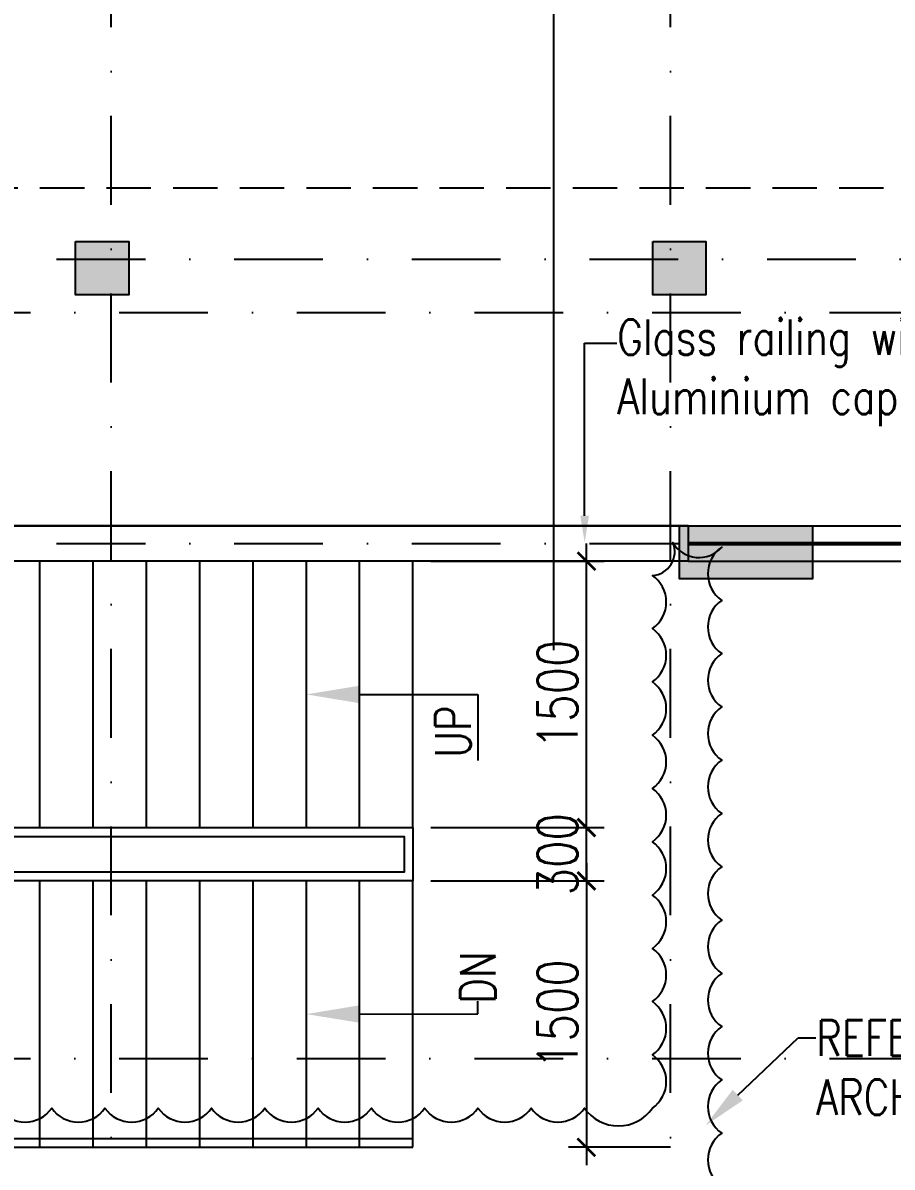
# Model space of a CAD drawing. Extents: x -32840 to 422982, y 280745 to 888746.
# Drawn here: x 225494 to 230389, y 397720 to 404162 of the extents above; entities that cross this region are included whole.
import ezdxf
from ezdxf import colors
from ezdxf.entities.mleader import LeaderData, LeaderLine
from ezdxf.math import Vec2, Vec3

# ---------------------------------------------------------------- set-up
doc = ezdxf.new("R2010")
doc.units = 0
doc.header["$LTSCALE"] = 1000
doc.header["$PDMODE"] = 3
for name, pattern in [('ABOVE', [0.4, 0.2, -0.2]), ('CONTINOUS', [0]), ('DASHDOT', [1, 0.5, -0.25, 0, -0.25]), ('HIDDEN', [0.375, 0.25, -0.125])]:
    doc.linetypes.add(name, pattern=pattern)
doc.layers.get('Defpoints').update_dxf_attribs({"linetype": 'HIDDEN'})
for name, color, linetype in [('A-BALCONY', 2, 'Continuous'), ('A-Chejja', 5, 'HIDDEN'), ('a-dim', 3, 'Continuous'), ('A-DOOR', 1, 'Continuous'), ('A-GRID', 31, 'DASHDOT'), ('A-GRID NO', 40, 'CONTINOUS'), ('A-Rail', 1, 'Continuous'), ('A-Rev', 31, 'Continuous'), ('A-STAIR', 2, 'Continuous'), ('A-Tag LVl', 2, 'Continuous'), ('A-TXT', 6, 'Continuous'), ('A-WALL', 7, 'CONTINOUS'), ('S-RCWALL', 10, 'Continuous'), ('S-RCWALL HATCH', 165, 'Continuous'), ('STR-BEAMS', 6, 'ABOVE')]:
    doc.layers.add(name, color=color, linetype=linetype)
doc.styles.add('ROMANS', font='romans.shx', dxfattribs={"width": 0.8})
doc.dimstyles.new('dim-1', dxfattribs={"dimscale": 100, "dimtxt": 2.25, "dimasz": 1, "dimexe": 1, "dimexo": 1, "dimgap": 0.5, "dimtad": 1, "dimdec": 0, "dimzin": 3, "dimdsep": 46, "dimtxsty": 'ROMANS', "dimblk": 'ARCHTICK', "dimcen": 0.0625, "dimdle": 1, "dimclrd": 256, "dimclre": 256, "dimclrt": 6, "dimadec": 0, "dimazin": 0, "dimtfac": 1, "dimtdec": 0, "dimtix": 1, "dimtmove": 1, "dimatfit": 3, "dimfxl": 1, "dimfrac": 2, "dimtolj": 1, "dimtzin": 3, "dimarcsym": 0})

# ---------------------------------------------------------------- blocks, each defined once
blk = doc.blocks.new('TAG-SEC-ARROW')
h = blk.add_hatch(color=256)
h.paths.add_polyline_path([(-10.112, 0), (-6.5, 0, -0.2206), (-4.199, 4.962)])
h.paths.add_polyline_path([(0, 8.485), (-4.157, 4.997, -0.175251), (0, 6.5, -0.175251), (4.157, 4.997)])
h.paths.add_polyline_path([(4.199, 4.962, -0.2206), (6.5, 0), (10.112, 0)])
for p, q in [((0, 8.485), (-10.112, 0)), ((0, 8.485), (10.112, 0)), ((-6.5, 0), (-10.112, 0)), ((6.5, 0), (46.5, 0))]:
    blk.add_line(p, q)
blk.add_arc((0, 0), 6.5, 0, 180)
blk = doc.blocks.new('A$Ce1edbb18')
at = {"layer": 'A-Tag LVl', "xscale": -100.0000000000005, "yscale": 100.0000000000005, "zscale": 100, "rotation": 90}
blk.add_blockref('TAG-SEC-ARROW', (14792.3, 2649.4), dxfattribs=at)
blk = doc.blocks.new('_ArchTick')
at = {"color": 0, "linetype": 'ByBlock', "const_width": 0.15}
blk.add_lwpolyline([(-0.5, -0.5), (0.5, 0.5)], dxfattribs=at)
blk = doc.blocks.new('*D2676')
at = {"layer": 'a-dim', "lineweight": -2, "transparency": 16777216}
for p, q in [((228667.4, 399531.2), (228667.4, 401231.2)), ((227790.6, 401131.2), (228767.4, 401131.2)), ((227790.6, 399631.2), (228767.4, 399631.2))]:
    blk.add_line(p, q, dxfattribs=at)
at = {"layer": 'Defpoints', "color": 0, "transparency": 16777216}
for p in [(227690.6, 401131.2), (228667.4, 401131.2), (227690.6, 399631.2)]:
    blk.add_point(p, dxfattribs=at)
at = {"layer": 'a-dim', "lineweight": -2, "transparency": 16777216, "xscale": 100, "yscale": 100, "zscale": 100}
for p, rotation in [((228667.4, 401131.2), 90), ((228667.4, 399631.2), 270)]:
    blk.add_blockref('_ArchTick', p, dxfattribs=dict(at, rotation=rotation))
at = {"layer": 'a-dim', "color": 6, "transparency": 16777216, "insert": (228504.9, 400381.2), "char_height": 225, "attachment_point": 5, "rotation": 90, "style": 'ROMANS'}
blk.add_mtext('\\A1;1500', dxfattribs=at)
blk = doc.blocks.new('*D2677')
at = {"layer": 'a-dim', "lineweight": -2, "transparency": 16777216}
for p, q in [((228667.4, 399631.2), (228667.4, 399731.2)), ((227790.6, 399631.2), (228767.4, 399631.2)), ((228667.4, 399331.2), (228667.4, 399631.2)), ((227790.6, 399331.2), (228767.4, 399331.2)), ((228667.4, 399331.2), (228667.4, 399231.2))]:
    blk.add_line(p, q, dxfattribs=at)
at = {"layer": 'Defpoints', "color": 0, "transparency": 16777216}
for p in [(227690.6, 399631.2), (228667.4, 399631.2), (227690.6, 399331.2)]:
    blk.add_point(p, dxfattribs=at)
at = {"layer": 'a-dim', "lineweight": -2, "transparency": 16777216, "xscale": 100, "yscale": 100, "zscale": 100}
for p, rotation in [((228667.4, 399631.2), 270), ((228667.4, 399331.2), 90)]:
    blk.add_blockref('_ArchTick', p, dxfattribs=dict(at, rotation=rotation))
at = {"layer": 'a-dim', "color": 6, "transparency": 16777216, "insert": (228504.9, 399481.2), "char_height": 225, "attachment_point": 5, "rotation": 90, "style": 'ROMANS'}
blk.add_mtext('\\A1;300', dxfattribs=at)
blk = doc.blocks.new('*D2678')
at = {"layer": 'a-dim', "lineweight": -2, "transparency": 16777216}
for p, q in [((228667.4, 399431.2), (228667.4, 397731.2)), ((227790.6, 399331.2), (228767.4, 399331.2)), ((229140.6, 397831.2), (228567.4, 397831.2))]:
    blk.add_line(p, q, dxfattribs=at)
at = {"layer": 'Defpoints', "color": 0, "transparency": 16777216}
for p in [(227690.6, 399331.2), (228667.4, 397831.2), (229240.6, 397831.2)]:
    blk.add_point(p, dxfattribs=at)
at = {"layer": 'a-dim', "lineweight": -2, "transparency": 16777216, "xscale": 100, "yscale": 100, "zscale": 100}
for p, rotation in [((228667.4, 399331.2), 90), ((228667.4, 397831.2), 270)]:
    blk.add_blockref('_ArchTick', p, dxfattribs=dict(at, rotation=rotation))
at = {"layer": 'a-dim', "color": 6, "transparency": 16777216, "insert": (228504.9, 398581.2), "char_height": 225, "attachment_point": 5, "rotation": 90, "style": 'ROMANS'}
blk.add_mtext('\\A1;1500', dxfattribs=at)
blk = doc.blocks.new('GR')
at = {"layer": 'A-GRID'}
for p, q in [((228567.9, 436985.3), (228567.9, 465812.4)), ((231717.9, 436985.3), (231717.9, 465812.4)), ((214259.8, 452680.4), (235618.7, 452680.4)), ((213612.2, 452380.4), (235577.6, 452380.4)), ((214259.8, 451080.4), (256876.3, 451080.4)), ((213612.2, 448180.4), (236084.7, 448180.4))]:
    blk.add_line(p, q, dxfattribs=at)
blk = doc.blocks.new('A$C18a4869f')
at = {"layer": 'S-RCWALL HATCH'}
for points in [[(12100, 300), (12400, 300), (12400, 0), (12100, 0)], [(15350, 300), (15650, 300), (15650, 0), (15350, 0)], [(16250, -1300), (16250, -1600), (15500, -1600), (15500, -1300)]]:
    blk.add_hatch(color=253, dxfattribs=at).paths.add_polyline_path(points)
at = {"layer": 'S-RCWALL'}
for points in [[(12100, 300), (12400, 300), (12400, 0), (12100, 0)], [(15350, 300), (15650, 300), (15650, 0), (15350, 0)], [(16250, -1300), (16250, -1600), (15500, -1600), (15500, -1300)]]:
    blk.add_lwpolyline(points, close=True, dxfattribs=at)

msp = doc.modelspace()

# ---------------------------------------------------------------- linework, layer by layer
at = {"layer": 'A-BALCONY'}
for p, q in [((229240.6, 401331.2), (231990.6, 401331.2)), ((229240.6, 401131.2), (231990.6, 401131.2))]:
    msp.add_line(p, q, dxfattribs=at)
at = {"layer": 'A-Chejja'}
msp.add_lwpolyline([(232590.6, 401331.2), (232590.6, 403231.2), (213165.6, 403231.2), (213165.6, 402631.2)], dxfattribs=at)
at = {"layer": 'A-DOOR'}
for p, q in [((222890.6, 397881.2), (227690.6, 397881.2)), ((222890.6, 397831.2), (227690.6, 397831.2))]:
    msp.add_line(p, q, dxfattribs=at)
at = {"layer": 'A-Rail'}
for p, q in [((229240.6, 401237.2), (231990.6, 401237.2)), ((229240.6, 401225.2), (231990.6, 401225.2))]:
    msp.add_line(p, q, dxfattribs=at)
for points in [[(224390.6, 399631.2), (227690.6, 399631.2), (227690.6, 399331.2), (224390.6, 399331.2)], [(224440.6, 399581.2), (227640.6, 399581.2), (227640.6, 399381.2), (224440.6, 399381.2)]]:
    msp.add_lwpolyline(points, close=True, dxfattribs=at)
at = {"layer": 'A-Rev'}
for points in [[(229039.2, 398051.4, 0.520567), (229039.2, 398351.4, 0.520567), (229039.2, 398651.4, 0.520567), (229039.2, 398951.4, 0.520567), (229039.2, 399251.4, 0.520567), (229039.2, 399551.4, 0.520567), (229039.2, 399851.4, 0.520567), (229039.2, 400151.4, 0.520567), (229039.2, 400451.4, 0.520567), (229039.2, 400751.4, 0.520567), (229039.2, 401051.4, 0.520567), (229154.4, 401236.1, 0.520567), (229429, 401210.7, 0.520567), (229429, 400910.7, 0.520567), (229429, 400610.7, 0.520567), (229429, 400310.7, 0.520567), (229429, 400010.7, 0.520567), (229429, 399710.7, 0.520567), (229429, 399410.7, 0.520567), (229429, 399110.7, 0.520567), (229429, 398810.7, 0.520567), (229429, 398510.7, 0.520567), (229429, 398210.7, 0.520567), (229429, 397910.7, 0.520567), (229429, 397610.7, 0.520567)], [(222578.4, 397561.2, 0.520567), (222562.5, 397845.3, 0.520567), (222656.5, 398051.4, 0.520567), (222956.5, 398051.4, 0.520567), (223256.5, 398051.4, 0.520567), (223556.5, 398051.4, 0.520567), (223856.5, 398051.4, 0.520567), (224156.5, 398051.4, 0.520567), (224456.5, 398051.4, 0.520567), (224756.5, 398051.4, 0.520567), (225056.5, 398051.4, 0.520567), (225356.5, 398051.4, 0.520567), (225656.5, 398051.4, 0.520567), (225956.5, 398051.4, 0.520567), (226256.5, 398051.4, 0.520567), (226556.5, 398051.4, 0.520567), (226856.5, 398051.4, 0.520567), (227156.5, 398051.4, 0.520567), (227456.5, 398051.4, 0.520567), (227756.5, 398051.4, 0.520567), (228056.5, 398051.4, 0.520567), (228356.5, 398051.4, 0.520567), (228656.5, 398051.4, 0.520567), (229039.2, 398051.4, 0.520567)]]:
    msp.add_lwpolyline(points, format="xyb", dxfattribs=at)
at = {"layer": 'A-STAIR'}
for p, q in [((225590.6, 399631.2), (225590.6, 401131.2)), ((225890.6, 399631.2), (225890.6, 401131.2)), ((226190.6, 399631.2), (226190.6, 401131.2)), ((226490.6, 399631.2), (226490.6, 401131.2)), ((226790.6, 399631.2), (226790.6, 401131.2)), ((227090.6, 399631.2), (227090.6, 401131.2)), ((227390.6, 399631.2), (227390.6, 401131.2)), ((227690.6, 399631.2), (227690.6, 401131.2)), ((225590.6, 397831.2), (225590.6, 399331.2)), ((225890.6, 397831.2), (225890.6, 399331.2)), ((226190.6, 397831.2), (226190.6, 399331.2)), ((226490.6, 397831.2), (226490.6, 399331.2)), ((226790.6, 397831.2), (226790.6, 399331.2)), ((227090.6, 397831.2), (227090.6, 399331.2)), ((227390.6, 397831.2), (227390.6, 399331.2)), ((227690.6, 397831.2), (227690.6, 399331.2))]:
    msp.add_line(p, q, dxfattribs=at)
at = {"layer": 'A-WALL'}
for p, q in [((229240.6, 401331.2), (225090.6, 401331.2)), ((229240.6, 401131.2), (225090.6, 401131.2))]:
    msp.add_line(p, q, dxfattribs=at)
at = {"layer": 'A-WALL', "flags": 128}
msp.add_lwpolyline([(213690.6, 402631.2), (222890.6, 402631.2), (222890.6, 401331.2), (238390.6, 401331.2), (238390.6, 409431.2), (242990.6, 409431.2)], dxfattribs=at)
at = {"layer": 'A-WALL'}
msp.add_lwpolyline([(229240.6, 401331.2), (229240.6, 401131.2)], dxfattribs=at)

# ---------------------------------------------------------------- block references
msp.add_blockref('A$Ce1edbb18', (213690.6, 402631.2))
at = {"layer": 'A-GRID NO'}
msp.add_blockref('GR', (-2577.2, -49849.1), dxfattribs=at)
at = {"layer": 'STR-BEAMS'}
msp.add_blockref('A$C18a4869f', (213690.6, 402631.2), dxfattribs=at)

# ---------------------------------------------------------------- dimensions: what is measured, and where the dimension line sits
at = {"layer": 'a-dim'}
for base, p1, p2, picture, middle in [((228667.4, 401131.2), (227690.6, 399631.2), (227690.6, 401131.2), '*D2676', (228504.9, 400381.2)), ((228667.4, 399631.2), (227690.6, 399331.2), (227690.6, 399631.2), '*D2677', (228504.9, 399481.2)), ((228667.4, 397831.2), (227690.6, 399331.2), (229240.6, 397831.2), '*D2678', (228504.9, 398581.2))]:
    dim = msp.add_linear_dim(base=base, p1=p1, p2=p2, angle=90, dimstyle='dim-1', dxfattribs=at)
    dim.commit()
    dim.dimension.update_dxf_attribs({"geometry": picture, "text_midpoint": middle})

# ---------------------------------------------------------------- leaders
at = {"layer": 'A-Rev'}
ml = msp.add_multileader_mtext('Standard', dxfattribs=at)
ml.set_content('REFER INTERIOR \\PARCHITECTS DETAILS.', color=256, style='ROMANS')
ml.set_leader_properties()
ml.build(insert=Vec2(0, 0))
ml.multileader.update_dxf_attribs({"text_right_attachment_type": 6, "dogleg_length": 100, "arrow_head_size": 250})
ctx = ml.context
ctx.base_point, ctx.char_height, ctx.arrow_head_size, ctx.plane_origin = Vec3(229959.6, 398446.8), 200, 250, Vec3(229337.6, 397953.4)
ctx.right_attachment = 6
notes = []
notes.append((ctx, [(0, (1, 1, 0), (229859.6, 398446.8), (1, 0), 100, [(0, [(229337.6, 397953.4)], 0, [])])]))
ctx.mtext.insert, ctx.mtext.flow_direction = Vec3(229961.6, 398546.8), 5
at = {"layer": 'A-STAIR', "color": 3}
ml = msp.add_multileader_mtext('Standard', dxfattribs=at)
ml.set_content('UP', color=3, style='ROMANS')
ml.set_leader_properties()
ml.build(insert=Vec2(0, 0))
ml.multileader.update_dxf_attribs({"text_right_attachment_type": 6, "dogleg_length": 50, "arrow_head_size": 300})
ctx = ml.context
ctx.base_point, ctx.char_height, ctx.arrow_head_size, ctx.landing_gap_size, ctx.plane_origin, ctx.plane_x_axis, ctx.plane_y_axis = Vec3(227915.7, 400034.1), 200, 300, 0.09, Vec3(226950.6, 339221.2), Vec3(0, 1), Vec3(-1, 0)
ctx.right_attachment, ctx.text_align_type = 6, 1
notes.append((ctx, [(0, (1, 1, 0), (228055.7, 400380), (0, -1), 71.5, [(0, [(227090.6, 400381.2)], 0, [])])]))
ctx.mtext.insert, ctx.mtext.text_direction, ctx.mtext.rotation, ctx.mtext.alignment, ctx.mtext.flow_direction = Vec3(227815.7, 400171.3), Vec3(0, 1), 1.570796, 2, 5
ml = msp.add_multileader_mtext('Standard', dxfattribs=at)
ml.set_content('DN', color=3, style='ROMANS')
ml.set_leader_properties()
ml.build(insert=Vec2(0, 0))
ml.multileader.update_dxf_attribs({"text_right_attachment_type": 6, "dogleg_length": 50, "arrow_head_size": 300})
ctx = ml.context
ctx.base_point, ctx.char_height, ctx.arrow_head_size, ctx.landing_gap_size, ctx.plane_origin, ctx.plane_x_axis, ctx.plane_y_axis = Vec3(228055.7, 398653.9), 200, 300, 0.09, Vec3(226950.6, 459741.2), Vec3(0, 1), Vec3(-1, 0)
ctx.right_attachment, ctx.text_align_type = 6, 1
notes.append((ctx, [(0, (1, 1, 0), (228055.7, 398582.4), (0, 1), 71.5, [(0, [(227090.6, 398581.2)], 0, [])])]))
ctx.mtext.insert, ctx.mtext.text_direction, ctx.mtext.rotation, ctx.mtext.alignment, ctx.mtext.flow_direction = Vec3(227955.7, 398787.3), Vec3(0, 1), 1.570796, 2, 5
at = {"layer": 'A-TXT'}
ml = msp.add_multileader_mtext('Standard', dxfattribs=at)
ml.set_content('Glass railing without baluster\\PAluminium cap on top', color=256, style='ROMANS')
ml.set_leader_properties()
ml.build(insert=Vec2(0, 0))
ml.multileader.update_dxf_attribs({"dogleg_length": 50, "arrow_head_size": 150})
ctx = ml.context
ctx.base_point, ctx.char_height, ctx.arrow_head_size, ctx.plane_origin = Vec3(228839.4, 402358.9), 200, 150, Vec3(236750.9, 403360)
notes.append((ctx, [(0, (1, 1, 0), (228657.5, 402358.9), (1, 0), 181.9, [(0, [(228657.5, 401237.2)], 0, [])])]))
ctx.mtext.insert, ctx.mtext.flow_direction = Vec3(228841.4, 402492.3), 5
for ctx, leaders in notes:
    for number, flags, end, landing, length, lines in leaders:
        leader = LeaderData()
        leader.index, (leader.has_last_leader_line, leader.has_dogleg_vector, leader.attachment_direction) = number, flags
        leader.last_leader_point, leader.dogleg_vector, leader.dogleg_length = Vec3(end), Vec3(landing), length
        for number, points, colour, breaks in lines:
            line = LeaderLine()
            line.index, line.vertices, line.color, line.breaks = number, Vec3.list(points), colors.encode_raw_color(colour), breaks
            leader.lines.append(line)
        ctx.leaders.append(leader)

doc.saveas('drawing.dxf')
